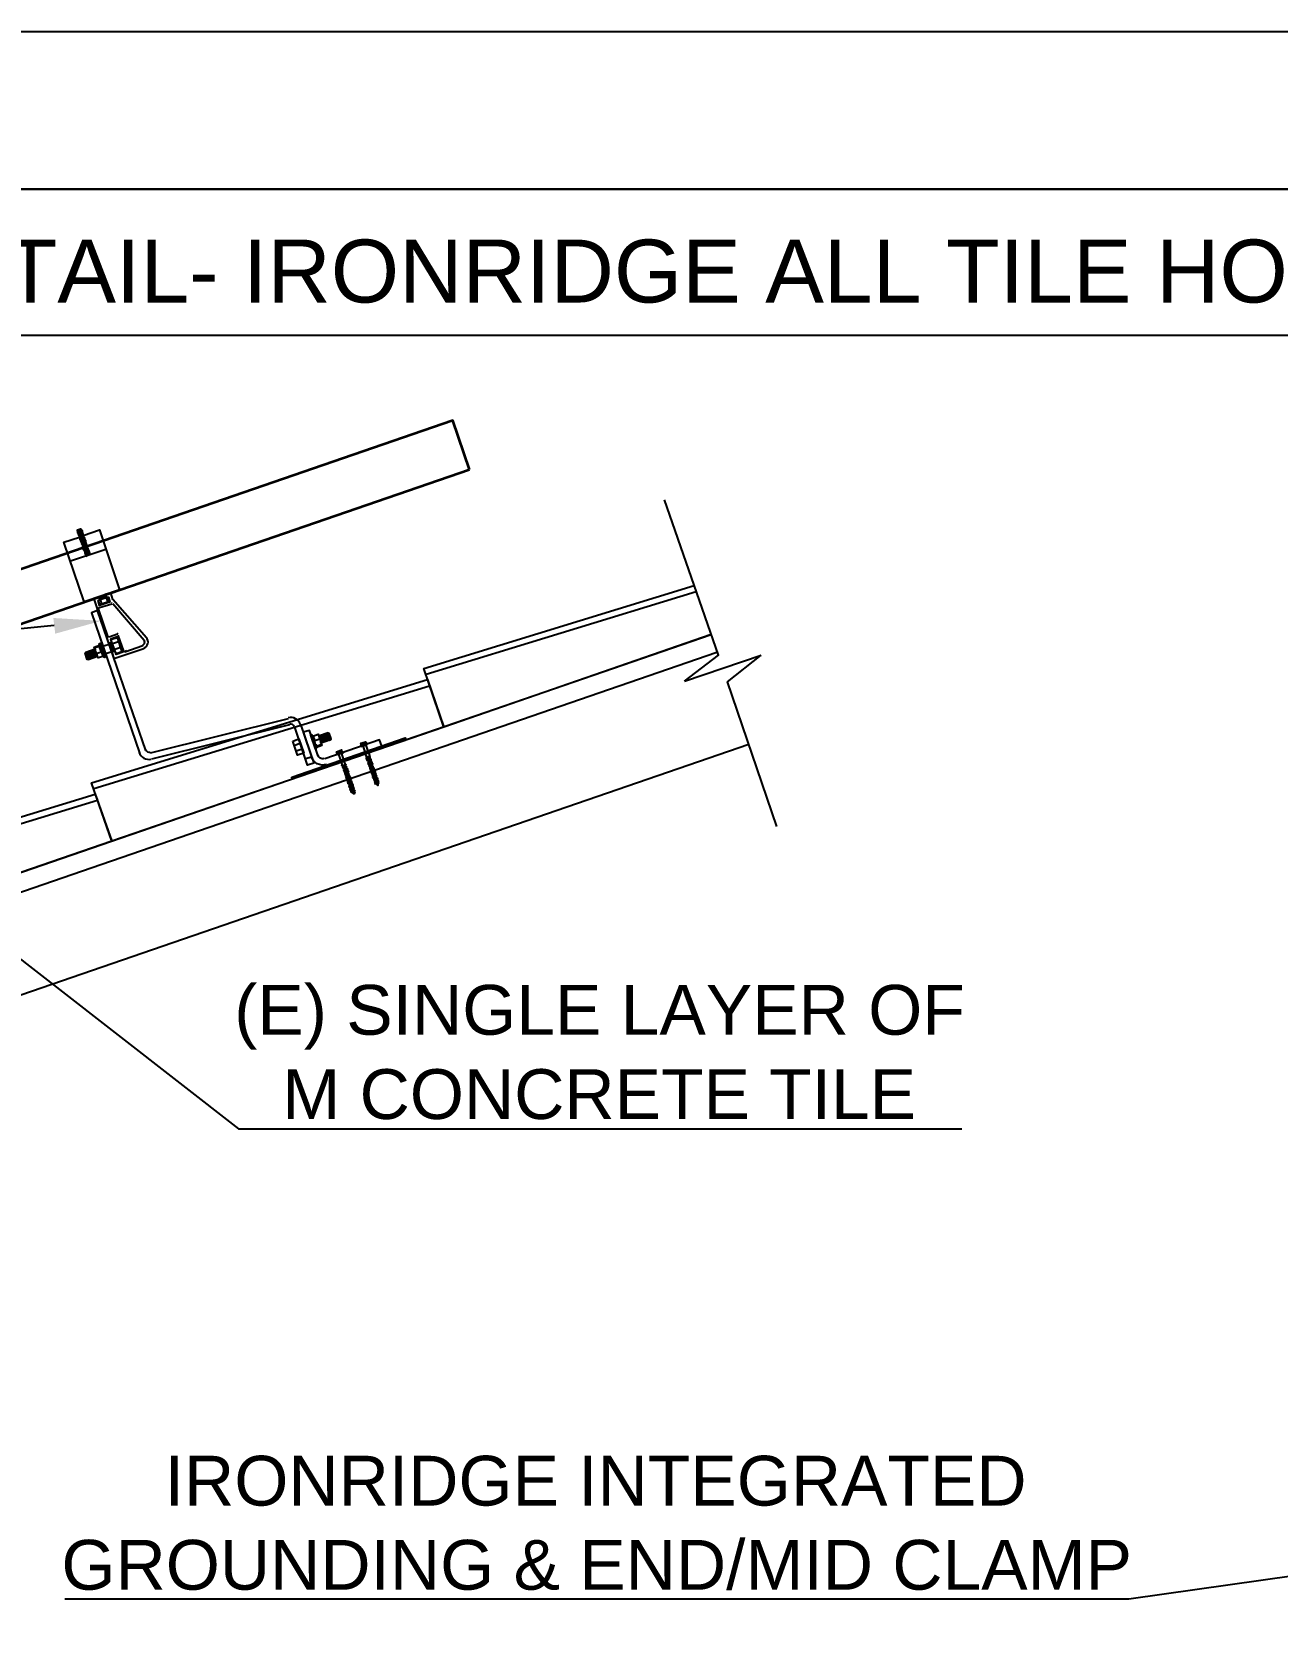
# Model space of a CAD drawing. Header units: millimetres. Extents: x -419 to 20046, y -14642 to 2638.
# Drawn here: x 2975.4 to 3212.9, y -10103.3 to -9799 of the extents above; entities that cross this region are included whole.
import ezdxf

# ---------------------------------------------------------------- set-up
doc = ezdxf.new("R2010")
doc.units = ezdxf.units.MM
for name, color, linetype in [('PDF6_0', 7, 'Continuous'), ('PDF6_PDF15_PV-ROOF', 7, 'Continuous'), ('PDF6_PDF15_STRUCTURE', 7, 'Continuous'), ('PDF6_PDF4_Geometry', 7, 'Continuous'), ('PDF6_PDF_Geometry', 7, 'Continuous'), ('PDF6_Text', 7, 'Continuous')]:
    doc.layers.add(name, color=color, linetype=linetype)
for name, color, linetype, true_color in [('PDF6_PDF15_A-PV-HARDWARE', 7, 'Continuous', 0xd9d9d9), ('PDF6_PDF15_PV-ARRAY-MOUNT', 7, 'Continuous', 0x720000), ('PDF6_PDF15_PV-ARRAY-RAIL', 7, 'Continuous', 0x009325)]:
    doc.layers.add(name, color=color, linetype=linetype, true_color=true_color)
doc.styles.add('PDF Arial', font='arial.ttf')

msp = doc.modelspace()

# ---------------------------------------------------------------- linework, layer by layer
at = {"layer": 'PDF6_0', "lineweight": 25}
msp.add_lwpolyline([(2166.387, -9799.017), (2166.387, -10898.926), (3866.246, -10898.926), (3866.246, -9799.017)], close=True, dxfattribs=at)
for points in [[(2979.671, -9912.269), (2869.235, -9923.258), (2772.058, -9923.258)], [(2956.512, -9962.946), (3014.818, -10008.264), (3152.772, -10008.264)], [(3241.774, -10089.911), (3184.649, -10097.994), (2981.669, -10097.994)]]:
    msp.add_lwpolyline(points, dxfattribs=at)
at = {"layer": 'PDF6_0', "transparency": 33554559}
msp.add_solid([(2979.489, -9910.816), (2988.662, -9911.361), (2979.852, -9913.813)], dxfattribs=at)
at = {"layer": 'PDF6_PDF15_A-PV-HARDWARE', "lineweight": 25}
for points in [[(2985.211, -9895.104), (2988.298, -9894.014), (2992.113, -9905.457), (2985.392, -9907.728), (2981.487, -9896.375), (2984.484, -9895.376), (2984.575, -9895.376), (2984.484, -9895.467), (2985.301, -9895.195)], [(2984.847, -9893.923), (2984.03, -9894.196), (2984.121, -9894.105), (2984.121, -9894.014), (2984.666, -9893.833), (2984.757, -9893.923), (2984.121, -9894.105)], [(2984.03, -9894.196), (2984.212, -9894.196), (2984.121, -9894.377), (2984.938, -9894.105)], [(2984.121, -9894.377), (2984.212, -9894.377), (2984.121, -9894.559), (2985.029, -9894.196)], [(2984.121, -9894.559), (2984.302, -9894.559), (2984.212, -9894.65), (2985.029, -9894.377)], [(2984.212, -9894.196), (2984.757, -9894.014), (2984.847, -9893.923), (2984.757, -9893.923)], [(2984.212, -9894.377), (2984.847, -9894.196), (2984.938, -9894.105), (2984.757, -9894.014)], [(2984.212, -9894.65), (2984.393, -9894.741), (2984.212, -9894.832), (2985.12, -9894.559)], [(2984.212, -9894.832), (2984.484, -9894.922), (2984.302, -9895.013), (2985.211, -9894.741)], [(2984.302, -9894.559), (2984.847, -9894.377), (2985.029, -9894.196), (2984.847, -9894.196)], [(2984.302, -9895.013), (2984.484, -9895.013), (2984.393, -9895.195), (2985.211, -9894.832)], [(2984.393, -9894.741), (2984.938, -9894.559), (2985.029, -9894.377), (2984.847, -9894.377)], [(2984.393, -9895.195), (2984.575, -9895.195), (2984.484, -9895.376), (2985.211, -9895.013)], [(2984.484, -9894.922), (2985.029, -9894.65), (2985.12, -9894.559), (2984.938, -9894.559)], [(2984.484, -9895.013), (2985.029, -9894.832), (2985.211, -9894.741), (2985.029, -9894.65)], [(2984.484, -9895.467), (2984.666, -9895.558), (2984.575, -9895.649), (2985.392, -9895.376)], [(2984.575, -9895.195), (2985.12, -9895.013), (2985.211, -9894.832), (2985.029, -9894.832)], [(2984.575, -9895.376), (2985.211, -9895.195), (2985.211, -9895.013), (2985.12, -9895.013)], [(2984.666, -9895.558), (2985.211, -9895.376), (2985.301, -9895.195), (2985.211, -9895.195)], [(2984.666, -9895.649), (2985.211, -9895.467), (2985.392, -9895.376), (2985.211, -9895.376)], [(2984.757, -9895.831), (2985.301, -9895.649), (2985.483, -9895.558), (2985.211, -9895.467)], [(2989.479, -9897.738), (2982.759, -9900.008)], [(2984.575, -9895.649), (2984.666, -9895.649), (2984.575, -9895.831), (2985.483, -9895.558)], [(2984.575, -9895.831), (2984.757, -9895.831), (2984.666, -9896.012), (2985.483, -9895.649)], [(2984.666, -9896.012), (2984.847, -9896.012), (2984.666, -9896.103), (2985.574, -9895.831)], [(2984.666, -9896.103), (2984.847, -9896.194), (2984.757, -9896.285), (2985.665, -9896.012)], [(2984.757, -9896.285), (2984.938, -9896.285), (2984.847, -9896.375), (2985.665, -9896.194)], [(2984.847, -9896.012), (2985.392, -9895.831), (2985.483, -9895.649), (2985.301, -9895.649)], [(2984.847, -9896.194), (2985.483, -9896.012), (2985.574, -9895.831), (2985.392, -9895.831)], [(2984.847, -9896.375), (2985.029, -9896.466), (2984.847, -9896.648), (2985.665, -9896.285)], [(2984.847, -9896.648), (2985.029, -9896.648), (2984.938, -9896.739), (2985.756, -9896.466)], [(2984.938, -9896.285), (2985.483, -9896.103), (2985.665, -9896.012), (2985.483, -9896.012)], [(2984.938, -9896.739), (2985.029, -9896.83), (2985.029, -9896.92), (2985.846, -9896.648)], [(2985.029, -9896.466), (2985.574, -9896.285), (2985.665, -9896.194), (2985.483, -9896.103)], [(2985.029, -9896.648), (2985.665, -9896.375), (2985.665, -9896.285), (2985.574, -9896.285)], [(2985.029, -9896.83), (2985.665, -9896.648), (2985.756, -9896.466), (2985.665, -9896.375)], [(2985.029, -9896.92), (2985.12, -9896.92), (2985.029, -9897.011), (2985.846, -9896.83)], [(2985.029, -9897.011), (2985.211, -9897.102), (2985.029, -9897.193), (2985.937, -9896.92)], [(2985.029, -9897.193), (2985.211, -9897.193), (2985.12, -9897.465), (2986.028, -9897.102)], [(2985.12, -9896.92), (2985.665, -9896.739), (2985.846, -9896.648), (2985.665, -9896.648)], [(2985.12, -9897.465), (2985.301, -9897.465), (2985.211, -9897.556), (2986.028, -9897.193)], [(2985.211, -9897.102), (2985.756, -9896.92), (2985.846, -9896.83), (2985.665, -9896.739)], [(2985.211, -9897.193), (2985.846, -9897.011), (2985.937, -9896.92), (2985.756, -9896.92)], [(2985.211, -9897.556), (2985.392, -9897.647), (2985.211, -9897.738), (2986.028, -9897.465)], [(2985.211, -9897.738), (2985.483, -9897.738), (2985.301, -9897.829), (2986.119, -9897.556)], [(2985.301, -9897.465), (2985.846, -9897.193), (2986.028, -9897.102), (2985.846, -9897.011)], [(2985.301, -9897.829), (2985.483, -9897.919), (2985.392, -9898.01), (2986.21, -9897.738)], [(2985.392, -9897.647), (2985.937, -9897.374), (2986.028, -9897.193), (2985.846, -9897.193)], [(2985.392, -9898.01), (2985.483, -9898.01), (2985.483, -9898.192), (2986.21, -9897.919)], [(2985.483, -9897.738), (2986.028, -9897.556), (2986.028, -9897.465), (2985.937, -9897.374)], [(2985.483, -9897.919), (2986.028, -9897.647), (2986.119, -9897.556), (2986.028, -9897.556)], [(2985.483, -9898.01), (2986.028, -9897.829), (2986.21, -9897.738), (2986.028, -9897.647)], [(2985.483, -9898.192), (2985.574, -9898.192), (2985.483, -9898.373), (2986.3, -9898.01)], [(2985.483, -9898.373), (2985.665, -9898.373), (2985.483, -9898.464), (2986.391, -9898.192)], [(2985.483, -9898.464), (2985.665, -9898.555), (2985.574, -9898.646), (2986.482, -9898.373)], [(2985.574, -9898.192), (2986.119, -9898.01), (2986.21, -9897.919), (2986.028, -9897.829)], [(2985.665, -9898.373), (2986.21, -9898.192), (2986.3, -9898.01), (2986.119, -9898.01)], [(2985.665, -9898.555), (2986.21, -9898.373), (2986.391, -9898.192), (2986.21, -9898.192)], [(2985.756, -9898.646), (2986.3, -9898.464), (2986.482, -9898.373), (2986.21, -9898.373)], [(2985.846, -9898.828), (2986.391, -9898.646), (2986.482, -9898.555), (2986.3, -9898.464)], [(2985.574, -9898.646), (2985.756, -9898.646), (2985.665, -9898.828), (2986.482, -9898.555)], [(2985.665, -9898.828), (2985.846, -9898.828), (2985.665, -9899.009), (2986.482, -9898.646)], [(2985.756, -9899.009), (2985.665, -9899.009)], [(2986.391, -9898.646), (2986.482, -9898.646), (2986.482, -9898.737)], [(2988.48, -9906.638), (2988.48, -9906.729), (2989.116, -9906.547), (2989.116, -9906.456)], [(2988.48, -9906.729), (2988.48, -9906.82), (2988.571, -9906.82), (2989.116, -9906.638), (2989.297, -9906.547), (2988.48, -9906.82), (2989.297, -9906.547), (2989.116, -9906.638), (2988.571, -9906.82), (2988.48, -9907.001), (2988.662, -9907.001), (2988.48, -9907.183)], [(2988.662, -9907.183), (2989.297, -9907.001), (2989.388, -9906.82), (2989.207, -9906.82), (2989.297, -9906.729), (2989.116, -9906.638), (2989.297, -9906.729), (2988.48, -9907.001), (2988.571, -9906.82), (2988.48, -9906.82)], [(2988.571, -9907.274), (2988.662, -9907.183), (2988.48, -9907.183), (2989.388, -9906.82)], [(2988.48, -9907.365), (2988.662, -9908.091)], [(2988.662, -9907.001), (2989.207, -9906.82)], [(2989.116, -9906.547), (2989.297, -9906.547)], [(2989.297, -9907.001), (2989.479, -9907.001)], [(2989.57, -9907.001), (2989.842, -9907.637)], [(2985.665, -9917.627), (2985.665, -9917.355), (2986.119, -9918.717), (2985.937, -9918.717), (2985.574, -9917.536), (2985.665, -9917.355), (2987.481, -9916.719), (2987.481, -9918.263)], [(2989.025, -9918.172), (2988.026, -9918.444), (2987.299, -9916.356), (2988.298, -9915.992)], [(2987.39, -9916.446), (2988.298, -9916.174)], [(2988.662, -9916.265), (2990.751, -9915.629)], [(2990.297, -9916.083), (2990.206, -9915.811)], [(2990.478, -9916.719), (2990.387, -9915.72)], [(2990.66, -9917.173), (2990.569, -9915.629)], [(2991.931, -9915.357), (2990.751, -9915.72)], [(2990.841, -9917.082), (2990.841, -9915.811)], [(2991.023, -9917.082), (2991.023, -9916.446)], [(2992.295, -9916.446), (2991.114, -9916.901)], [(2985.937, -9918.263), (2985.846, -9917.264)], [(2986.21, -9918.717), (2986.028, -9917.173)], [(2986.119, -9918.717), (2987.935, -9918.081)], [(2986.391, -9918.717), (2986.21, -9917.082)], [(2986.573, -9918.626), (2986.482, -9917.082)], [(2986.755, -9918.535), (2986.664, -9916.991)], [(2986.936, -9918.444), (2986.845, -9916.901)], [(2987.118, -9918.354), (2987.027, -9916.901)], [(2987.299, -9918.263), (2987.299, -9916.81)], [(2987.663, -9918.172), (2987.663, -9917.355)], [(2988.753, -9917.264), (2987.754, -9917.627)], [(2987.844, -9918.081), (2987.844, -9918.081)], [(2989.116, -9917.718), (2991.205, -9916.991)], [(3025.443, -9935.155), (3026.533, -9934.701)], [(3028.985, -9933.339), (3029.984, -9932.975), (3030.711, -9935.155), (3029.712, -9935.518)], [(3030.62, -9934.974), (3029.712, -9935.337)], [(3031.892, -9932.703), (3030.075, -9933.339)], [(3030.166, -9933.339), (3030.166, -9933.43)], [(3030.348, -9933.339), (3030.348, -9934.065)], [(3032.346, -9933.884), (3032.346, -9934.065), (3031.892, -9932.703), (3032.073, -9932.794), (3032.437, -9933.884), (3032.346, -9934.065), (3030.529, -9934.701), (3030.529, -9933.248)], [(3030.711, -9933.157), (3030.802, -9934.701)], [(3030.893, -9933.066), (3030.983, -9934.61)], [(3031.074, -9933.066), (3031.165, -9934.519)], [(3031.256, -9932.885), (3031.347, -9934.519)], [(3031.438, -9932.885), (3031.528, -9934.429)], [(3031.619, -9932.794), (3031.801, -9934.338)], [(3031.801, -9932.703), (3031.982, -9934.338)], [(3032.073, -9933.157), (3032.164, -9934.247)], [(3025.807, -9936.154), (3026.987, -9935.791)]]:
    msp.add_lwpolyline(points, dxfattribs=at)
for points in [[(2990.206, -9907.637), (2989.933, -9906.82), (2988.026, -9907.455), (2988.298, -9908.273)], [(2988.298, -9915.72), (2988.48, -9915.629), (2989.388, -9918.263), (2989.297, -9918.354)], [(2992.567, -9917.264), (2991.477, -9917.627), (2990.478, -9914.903), (2991.659, -9914.539)], [(3025.171, -9934.338), (3026.352, -9933.884), (3027.26, -9936.608), (3026.079, -9936.972)], [(3029.712, -9935.7), (3029.53, -9935.791), (3028.622, -9933.157), (3028.713, -9933.066)]]:
    msp.add_lwpolyline(points, close=True, dxfattribs=at)
for points in [[(2988.262, -9915.645, 0.2274785), (2988.299, -9916.375, 0.2433159), (2988.68, -9917.164, 0.2217893), (2989.182, -9918.263)], [(3028.742, -9933.07, -0.2217897), (3029.258, -9934.247), (3030.257, -9933.884)]]:
    msp.add_lwpolyline(points, format="xyb", dxfattribs=at)
for centre, start, end in [((3028.577, -9934.837), 356.61064, 51.31162), ((3028.849, -9935.382), 339.50508, 30.77262)]:
    msp.add_arc(centre, 0.863, start, end, dxfattribs=at)
at = {"layer": 'PDF6_PDF15_PV-ARRAY-MOUNT', "lineweight": 25}
for points in [[(2997.108, -9936.063), (2987.935, -9909.363), (2986.755, -9909.817), (2995.927, -9936.517)], [(2998.016, -9936.517), (3024.354, -9929.978)], [(2998.289, -9937.698), (3024.626, -9931.159)], [(3026.715, -9931.25), (3029.167, -9938.515), (3027.986, -9938.879), (3025.534, -9931.613)], [(3029.984, -9937.153), (3028.35, -9932.249), (3027.169, -9932.612), (3028.804, -9937.516)], [(3031.619, -9938.879), (3042.154, -9935.246), (3041.7, -9934.065), (3031.256, -9937.698)], [(3038.249, -9935.064), (3038.158, -9934.701), (3039.066, -9934.429), (3039.157, -9934.701)], [(3039.339, -9934.792), (3038.158, -9935.155), (3039.339, -9934.701)], [(3038.521, -9935.064), (3038.34, -9934.61)], [(3038.975, -9934.883), (3038.794, -9934.519)], [(3033.617, -9936.608), (3033.526, -9936.336), (3034.435, -9935.973), (3034.525, -9936.336)], [(3033.526, -9936.699), (3034.707, -9936.336), (3033.526, -9936.699)], [(3033.89, -9936.608), (3033.799, -9936.245)], [(3034.344, -9936.427), (3034.162, -9936.063)], [(3039.157, -9937.516), (3039.157, -9937.516)], [(3039.248, -9937.698), (3039.248, -9937.698)], [(3039.339, -9937.971), (3039.339, -9937.971)], [(3039.974, -9937.335), (3039.974, -9937.335)], [(3040.065, -9937.607), (3040.065, -9937.607)], [(3040.156, -9937.88), (3040.156, -9937.88)], [(3034.616, -9939.06), (3034.616, -9939.06)], [(3034.707, -9939.333), (3034.707, -9939.333)], [(3034.798, -9939.424), (3034.798, -9939.424)], [(3034.798, -9939.514), (3034.798, -9939.514)], [(3034.889, -9939.878), (3034.889, -9939.878)], [(3034.979, -9940.15), (3034.979, -9940.15)], [(3035.07, -9940.332), (3035.07, -9940.332)], [(3035.161, -9940.604), (3035.161, -9940.604)], [(3035.252, -9940.877), (3035.252, -9940.877)], [(3035.343, -9938.879), (3035.343, -9938.879)], [(3035.434, -9939.242), (3035.434, -9939.242)], [(3035.434, -9940.968), (3035.434, -9940.968)], [(3035.615, -9939.514), (3035.615, -9939.514)], [(3035.615, -9939.696), (3035.615, -9939.696)], [(3035.797, -9939.969), (3035.797, -9939.969)], [(3035.797, -9940.241), (3035.797, -9940.241)], [(3035.978, -9940.513), (3035.978, -9940.513)], [(3035.978, -9940.786), (3035.978, -9940.786)], [(3035.978, -9940.877), (3035.978, -9941.058)], [(3036.069, -9941.058), (3036.069, -9941.058)], [(3039.43, -9938.243), (3039.43, -9938.243)], [(3039.611, -9938.515), (3039.611, -9938.515)], [(3039.611, -9938.788), (3039.611, -9938.788)], [(3039.793, -9939.06), (3039.793, -9939.06)], [(3039.793, -9939.333), (3039.793, -9939.333)], [(3039.884, -9939.514), (3039.884, -9939.514)], [(3039.974, -9939.787), (3039.974, -9939.787)], [(3040.065, -9940.059), (3040.065, -9940.059)], [(3040.156, -9940.332), (3040.156, -9940.332)], [(3040.247, -9938.152), (3040.247, -9938.152)], [(3040.247, -9940.604), (3040.247, -9940.604)], [(3040.338, -9938.425), (3040.338, -9938.425)], [(3040.338, -9938.697), (3040.338, -9938.697)], [(3040.338, -9940.877), (3040.338, -9940.877)], [(3040.519, -9941.058), (3040.429, -9940.877)], [(3040.519, -9938.879), (3040.519, -9938.879)], [(3040.61, -9939.151), (3040.61, -9939.151)], [(3040.701, -9939.424), (3040.701, -9939.424)], [(3040.792, -9939.696), (3040.792, -9939.696)], [(3040.883, -9939.969), (3040.883, -9939.969)], [(3040.974, -9940.241), (3040.974, -9940.241)], [(3041.064, -9940.513), (3041.064, -9940.513)], [(3041.155, -9940.695), (3041.155, -9940.695)], [(3041.155, -9941.058), (3041.155, -9941.058)], [(3035.343, -9941.149), (3035.343, -9941.149)], [(3035.343, -9941.422), (3035.343, -9941.422)], [(3035.524, -9941.694), (3035.524, -9941.694)], [(3035.615, -9941.967), (3035.615, -9941.967)], [(3035.706, -9942.148), (3035.706, -9942.148)], [(3035.797, -9942.057), (3035.797, -9942.057)], [(3035.797, -9942.421), (3035.797, -9942.421)], [(3035.888, -9942.693), (3035.888, -9942.693)], [(3035.978, -9942.966), (3035.978, -9942.966)], [(3036.069, -9943.238), (3036.069, -9943.238)], [(3036.16, -9941.331), (3036.16, -9941.331)], [(3036.16, -9943.51), (3036.16, -9943.51)], [(3036.16, -9943.692), (3036.16, -9943.692)], [(3036.251, -9941.512), (3036.251, -9941.512)], [(3036.342, -9941.785), (3036.342, -9941.785)], [(3036.342, -9943.965), (3036.342, -9943.965)], [(3036.342, -9943.965), (3036.342, -9943.965)], [(3036.433, -9942.057), (3036.433, -9942.057)], [(3036.433, -9943.874), (3036.433, -9943.874)], [(3036.977, -9943.965), (3036.887, -9944.328), (3036.796, -9944.328), (3036.433, -9944.055)], [(3036.523, -9942.966), (3036.523, -9942.966)], [(3036.614, -9942.33), (3036.614, -9942.33)], [(3036.614, -9942.602), (3036.614, -9942.602)], [(3036.705, -9942.875), (3036.705, -9942.875)], [(3036.705, -9942.966), (3036.705, -9943.147)], [(3036.796, -9943.147), (3036.796, -9943.147)], [(3036.887, -9943.329), (3036.887, -9943.329)], [(3036.977, -9943.692), (3036.977, -9943.692)], [(3036.977, -9943.692), (3036.977, -9943.692)], [(3037.068, -9943.965), (3037.068, -9943.965)], [(3037.068, -9943.965), (3037.068, -9943.965)], [(3040.429, -9941.149), (3040.429, -9941.149)], [(3040.519, -9941.331), (3040.519, -9941.331)], [(3040.61, -9941.24), (3040.61, -9941.24)], [(3040.61, -9941.694), (3040.61, -9941.694)], [(3040.701, -9941.967), (3040.701, -9941.967)], [(3040.792, -9942.148), (3040.792, -9942.148)], [(3040.883, -9942.421), (3040.883, -9942.421)], [(3040.883, -9942.421), (3040.883, -9942.421)], [(3041.337, -9941.331), (3041.337, -9941.331)], [(3041.428, -9941.512), (3041.428, -9941.512)], [(3041.518, -9941.785), (3041.518, -9941.785)], [(3041.518, -9942.148), (3041.518, -9942.148)], [(3041.609, -9942.057), (3041.609, -9942.057)], [(3041.7, -9942.33), (3041.7, -9942.33)], [(3041.7, -9942.33), (3041.7, -9942.33)]]:
    msp.add_lwpolyline(points, dxfattribs=at)
for points in [[(3039.339, -9934.883), (3039.248, -9934.701), (3038.158, -9935.155), (3038.158, -9935.337)], [(3034.798, -9936.517), (3034.707, -9936.336), (3033.526, -9936.699), (3033.617, -9936.881)]]:
    msp.add_lwpolyline(points, close=True, dxfattribs=at)
for points in [[(3039.066, -9934.974), (3039.793, -9937.062), (3039.884, -9937.335, -0.0635551), (3039.884, -9937.426), (3039.974, -9937.607)], [(3031.572, -9938.757, -0.4142133), (3028.713, -9937.335), (3027.623, -9937.698)], [(3033.89, -9936.79), (3034.616, -9938.879), (3034.616, -9938.97, -0.082954), (3034.498, -9938.924, -0.0152673), (3034.565, -9938.905, 0.2072236), (3034.685, -9938.877)], [(3035.197, -9938.894, 0.0151718), (3034.979, -9938.951, -0.0196064), (3034.669, -9938.958, -0.0034287), (3035.132, -9938.876, -0.0211864), (3035.345, -9938.815, -0.0635532), (3035.252, -9938.879), (3035.161, -9938.606), (3034.435, -9936.517)], [(3038.521, -9935.155), (3039.157, -9937.244), (3039.248, -9937.426, 0.0196094), (3039.566, -9937.364)], [(3039.121, -9937.308, 0.2072236), (3039.197, -9937.361, 0.0152673), (3039.108, -9937.381)], [(3039.109, -9937.458, 0.082951), (3039.248, -9937.516), (3039.339, -9937.698), (3039.43, -9937.88, 0.0152673), (3039.289, -9937.925)], [(3039.977, -9937.543, -0.0635532), (3039.879, -9937.618, 0.1833621), (3039.842, -9937.555, 0.0151726), (3039.557, -9937.597, -0.0196092), (3039.288, -9937.633, 0.0152673), (3039.198, -9937.653, 0.082954), (3039.318, -9937.691)], [(3039.766, -9937.532, 0.0034287), (3039.3, -9937.596, -0.2072236), (3039.212, -9937.58)], [(3039.237, -9937.966, 0.0829518), (3039.342, -9937.967, 0.0196064), (3039.702, -9937.862, -0.0151726), (3039.933, -9937.828)], [(3039.936, -9937.246, 0.0211915), (3039.779, -9937.26, 0.0034277), (3039.261, -9937.312)], [(3039.393, -9937.853, 0.2072236), (3039.482, -9937.868, -0.0034287), (3039.914, -9937.812, -0.1833621), (3040.003, -9937.883, 0.0211879), (3039.861, -9937.898)], [(3039.43, -9937.971), (3039.52, -9938.152, -0.0034287), (3040.039, -9938.077)], [(3039.788, -9937.436, 0.1833621), (3039.751, -9937.374, 0.0151726), (3039.526, -9937.413)], [(3039.974, -9937.698), (3040.065, -9937.88, -0.0635551), (3040.065, -9937.971), (3040.156, -9938.152, 0.1833667), (3040.042, -9938.063, 0.0151731), (3039.795, -9938.143)], [(3034.812, -9939.228, -0.2072213), (3034.668, -9939.242, 0.0829636), (3034.798, -9939.242), (3034.707, -9939.06)], [(3035.225, -9939.166, 0.0034287), (3034.772, -9939.241, 0.0152712), (3034.693, -9939.298)], [(3035.292, -9939.102, 0.0151731), (3035.073, -9939.142, -0.0196071), (3034.695, -9939.214)], [(3034.798, -9939.333), (3034.798, -9939.514, 0.0196094), (3035.116, -9939.453, -0.0151734), (3035.335, -9939.447)], [(3035.486, -9939.335, 0.0211915), (3035.318, -9939.383, 0.0034239), (3034.837, -9939.468)], [(3034.889, -9939.605), (3034.979, -9939.696, 0.015276), (3034.869, -9939.779)], [(3034.871, -9939.678, 0.0196094), (3035.207, -9939.634, -0.0151734), (3035.426, -9939.628, -0.1833667), (3035.494, -9939.656)], [(3035.524, -9939.514), (3035.615, -9939.696, -0.0635551), (3035.615, -9939.787), (3035.615, -9939.969, 0.1833667), (3035.501, -9939.97, 0.0151734), (3035.29, -9940.024, -0.0196094), (3034.979, -9940.059), (3034.979, -9939.878)], [(3035.049, -9939.966, -0.2072236), (3034.992, -9939.945, -0.0034277), (3035.51, -9939.881, -0.0211948), (3035.692, -9939.937, -0.0635551), (3035.706, -9940.059), (3035.797, -9940.241)], [(3035.021, -9940.468, -0.0152673), (3035.125, -9940.486, 0.2072236), (3035.214, -9940.502, -0.0034287), (3035.665, -9940.462, 0.0151726), (3035.47, -9940.503, -0.0196092), (3035.161, -9940.513), (3035.161, -9940.332), (3035.07, -9940.15)], [(3035.769, -9940.103, 0.0211864), (3035.588, -9940.165, 0.0034287), (3035.11, -9940.267, 0.0152673), (3035.059, -9940.304, 0.0196071), (3035.393, -9940.253, -0.0151727), (3035.638, -9940.25, -0.1833629), (3035.686, -9940.307)], [(3035.09, -9940.785, 0.0829525), (3035.224, -9940.771, 0.2072236), (3035.321, -9940.784)], [(3035.343, -9939.06), (3035.343, -9939.151, 0.1833667), (3035.229, -9939.153, -0.0211915), (3035.395, -9939.153)], [(3035.252, -9940.604), (3035.252, -9940.786, 0.0196071), (3035.575, -9940.707)], [(3035.42, -9939.21, -0.0635551), (3035.343, -9939.333), (3035.434, -9939.424, -0.1833667), (3035.494, -9939.474, -0.0635532), (3035.453, -9939.523)], [(3035.888, -9940.604), (3035.888, -9940.695, 0.0151729), (3035.626, -9940.739)], [(3035.797, -9940.332), (3035.797, -9940.513, 0.1833622), (3035.736, -9940.446)], [(3039.419, -9938.51, 0.0829518), (3039.524, -9938.512, -0.015276), (3039.567, -9938.461)], [(3039.651, -9938.632, 0.0152673), (3039.562, -9938.652, 0.2072236), (3039.68, -9938.695)], [(3040.233, -9938.393, -0.0635551), (3040.247, -9938.515), (3040.338, -9938.697), (3040.338, -9938.879, 0.0151729), (3040.076, -9938.922, -0.019608), (3039.793, -9938.97), (3039.702, -9938.788, -0.082951), (3039.563, -9938.729, 0.0196094), (3039.929, -9938.635)], [(3040.357, -9938.887, 0.0635532), (3040.401, -9938.831, 0.0211864), (3040.22, -9938.894, 0.0034287), (3039.742, -9938.905, 0.0152673), (3039.653, -9938.924, -0.082954), (3039.584, -9938.924)], [(3039.899, -9938.292, -0.0196077), (3039.611, -9938.334), (3039.611, -9938.425, 0.2072236), (3039.68, -9938.423, -0.0034277), (3040.104, -9938.315, 0.0151726), (3039.89, -9938.412)], [(3039.611, -9938.515), (3039.702, -9938.697, -0.0034277), (3040.194, -9938.587, -0.0211948), (3040.412, -9938.628, -0.0635551), (3040.376, -9938.671)], [(3039.793, -9939.06), (3039.884, -9939.242, -0.0829465), (3039.789, -9939.237, -0.0152673), (3039.833, -9939.177, -0.2072236), (3039.757, -9939.124)], [(3040.378, -9939.102, 0.0151731), (3040.159, -9939.142, -0.0196071), (3039.781, -9939.214)], [(3039.884, -9939.333), (3039.884, -9939.424, -0.0034287), (3040.402, -9939.348)], [(3039.985, -9939.73, 0.0152639), (3039.907, -9939.768, 0.0829482), (3040.05, -9939.763)], [(3040.333, -9938.976, -0.1833629), (3040.429, -9939.06), (3040.519, -9939.151, 0.0211915), (3040.415, -9939.167, 0.0034287), (3039.936, -9939.23)], [(3039.974, -9939.605), (3040.065, -9939.696, -0.0034239), (3040.586, -9939.655, 0.0151731), (3040.34, -9939.687)], [(3040.135, -9940.052, -0.082954), (3040.075, -9940.003, 0.0152639), (3039.998, -9940.041)], [(3040.013, -9938.661, -0.0151734), (3040.242, -9938.617, 0.1833622), (3040.186, -9938.538)], [(3040.233, -9938.121, -0.0635551), (3040.156, -9938.243), (3040.247, -9938.425, 0.1833622), (3040.186, -9938.357, 0.0211948), (3040.051, -9938.337)], [(3040.065, -9939.878), (3040.156, -9939.969, -0.0034277), (3040.648, -9939.859, -0.1833308), (3040.702, -9939.886)], [(3040.107, -9940.287, -0.0152673), (3040.194, -9940.285, 0.0196064), (3040.525, -9940.229, -0.0151726), (3040.787, -9940.16, -0.1833308), (3040.869, -9940.209, -0.0635551), (3040.883, -9940.332), (3040.974, -9940.513)], [(3040.866, -9940.172, 0.0211948), (3040.721, -9940.153, 0.0034266), (3040.237, -9940.191, -0.2072236), (3040.12, -9940.214)], [(3040.156, -9940.15), (3040.247, -9940.332), (3040.338, -9940.513, -0.0034287), (3040.765, -9940.438, -0.1833621), (3040.878, -9940.524, 0.0635532), (3040.976, -9940.449)], [(3040.287, -9940.449, 0.0152673), (3040.198, -9940.468, 0.2072236), (3040.316, -9940.511)], [(3041.037, -9940.375, 0.0211864), (3040.841, -9940.462, 0.0151726), (3040.556, -9940.503, -0.0196092), (3040.219, -9940.559, 0.082954), (3040.338, -9940.604), (3040.338, -9940.786)], [(3040.236, -9940.872, 0.0829518), (3040.341, -9940.873, 0.0196064), (3040.701, -9940.768, -0.0151718), (3040.918, -9940.71)], [(3040.498, -9940.693, -0.2072236), (3040.385, -9940.711, -0.0034278), (3040.854, -9940.692, -0.0211864), (3041.067, -9940.631, -0.0635532), (3040.974, -9940.695), (3040.974, -9940.604)], [(3040.968, -9940.792, -0.1833629), (3041.064, -9940.877), (3041.155, -9940.968, -0.0635551), (3041.103, -9941.032, 0.1833667), (3041.041, -9940.969, 0.0151731), (3040.794, -9940.958, -0.0196071), (3040.417, -9941.031, -0.0829636), (3040.39, -9941.058)], [(3040.519, -9939.333), (3040.61, -9939.424, 0.0211948), (3040.414, -9939.427)], [(3040.426, -9941.05, 0.2072213), (3040.494, -9941.058, 0.0152712), (3040.415, -9941.114)], [(3040.5, -9939.217, 0.1833629), (3040.423, -9939.157, 0.0635532), (3040.522, -9939.087)], [(3040.687, -9939.392, -0.0635551), (3040.61, -9939.514), (3040.701, -9939.696, 0.1833667), (3040.587, -9939.607, -0.0211915), (3040.754, -9939.607)], [(3040.687, -9939.664, -0.0635551), (3040.701, -9939.787), (3040.792, -9939.969)], [(3040.869, -9939.937, -0.0635551), (3040.792, -9940.059), (3040.883, -9940.241)], [(3035.383, -9941.266, 0.0152673), (3035.293, -9941.286, 0.082954), (3035.413, -9941.324, -0.2072236), (3035.307, -9941.304)], [(3035.978, -9941.149), (3036.069, -9941.331, 0.0635551), (3036.146, -9941.208, 0.0211948), (3035.964, -9941.243, 0.0034277), (3035.434, -9941.331), (3035.343, -9941.149)], [(3035.471, -9941.375, 0.0196064), (3035.797, -9941.313, -0.0151734), (3035.971, -9941.263)], [(3036.16, -9941.331), (3036.16, -9941.512, 0.0211915), (3036.056, -9941.528, 0.0635532), (3036.163, -9941.448, 0.0151731), (3035.89, -9941.503, -0.0196071), (3035.513, -9941.576, -0.0152673), (3035.564, -9941.538, -0.2072236), (3035.488, -9941.485)], [(3035.615, -9941.694), (3035.615, -9941.876, -0.082954), (3035.497, -9941.83, -0.0152673), (3035.564, -9941.811, 0.0196092), (3035.924, -9941.774)], [(3035.524, -9941.422), (3035.615, -9941.603, -0.0034287), (3036.042, -9941.528)], [(3036.342, -9941.967), (3036.342, -9942.057, 0.0211879), (3036.229, -9942.076, 0.0034239), (3035.745, -9942.102, -0.0829518), (3035.605, -9942.143, -0.015276), (3035.662, -9942.094, 0.0196094), (3036.024, -9941.996)], [(3035.781, -9942.397, -0.0829482), (3035.639, -9942.402, -0.0152639), (3035.703, -9942.321, 0.2072213), (3035.811, -9942.316, 0.0196071), (3036.119, -9942.251)], [(3036.064, -9941.609, -0.1833629), (3036.16, -9941.694), (3036.251, -9941.785, 0.0635532), (3036.344, -9941.721, 0.0211864), (3036.131, -9941.782, 0.0034287), (3035.668, -9941.864)], [(3035.706, -9941.967), (3035.797, -9942.148), (3035.797, -9942.33, -0.0034287), (3036.315, -9942.254)], [(3035.786, -9942.688, 0.0829518), (3035.891, -9942.689, -0.015276), (3035.934, -9942.638)], [(3035.888, -9942.511), (3035.978, -9942.693), (3035.978, -9942.966), (3036.069, -9943.147, -0.082954), (3035.951, -9943.102, -0.0152673), (3036.018, -9943.082, 0.2072236), (3036.138, -9943.145, -0.0034287), (3036.587, -9943.072, -0.0211864), (3036.768, -9943.009)], [(3036.156, -9941.887, 0.1833621), (3036.119, -9941.824, 0.0151726), (3035.894, -9941.864)], [(3035.957, -9942.6, -0.2072236), (3035.9, -9942.579, -0.0034277), (3036.418, -9942.515, -0.0211948), (3036.601, -9942.571, -0.0635551), (3036.614, -9942.693), (3036.614, -9942.875)], [(3035.961, -9942.857, 0.0196094), (3036.297, -9942.813, -0.0151727), (3036.547, -9942.792)], [(3036.311, -9942.108, 0.1833667), (3036.243, -9942.08, 0.0151734), (3036.017, -9942.113)], [(3036.419, -9942.026, -0.0635552), (3036.342, -9942.148), (3036.433, -9942.33, 0.1833667), (3036.319, -9942.241, 0.0151731), (3036.072, -9942.32)], [(3036.685, -9943.213, 0.1833629), (3036.609, -9943.153, 0.0635532), (3036.707, -9943.083, 0.0151726), (3036.438, -9943.135, -0.0196064), (3036.107, -9943.191)], [(3036.16, -9943.51), (3036.251, -9943.601, 0.0152727), (3036.157, -9943.734, 0.0829636), (3036.195, -9943.678, 0.0196071), (3036.574, -9943.613, -0.0151731), (3036.746, -9943.552, 0.0034287), (3036.303, -9943.59, -0.2072213), (3036.157, -9943.592)], [(3036.16, -9943.238), (3036.16, -9943.42, -0.0034287), (3036.678, -9943.344)], [(3036.274, -9943.899, -0.0829615), (3036.232, -9943.956, -0.015276), (3036.326, -9943.941, -0.0829482), (3036.275, -9943.946, -0.0152639), (3036.339, -9943.865, 0.2072213), (3036.447, -9943.86)], [(3036.327, -9942.333, -0.0211948), (3036.51, -9942.298, -0.0635551), (3036.523, -9942.421), (3036.523, -9942.602, 0.1833621), (3036.463, -9942.534, 0.0151726), (3036.257, -9942.59)], [(3036.339, -9943.922, 0.0196092), (3036.651, -9943.863, -0.0151719), (3036.893, -9943.845)], [(3036.342, -9943.783), (3036.342, -9943.965, 0.0196071), (3036.664, -9943.886, -0.0151731), (3036.836, -9943.824, -0.0211915), (3037.03, -9943.785, 0.0211915), (3036.873, -9943.799, 0.0034239), (3036.381, -9943.918, -0.0034287), (3036.86, -9943.798)], [(3036.7, -9943.426, -0.1833629), (3036.796, -9943.51), (3036.887, -9943.601, -0.1833667), (3036.977, -9943.692), (3036.887, -9943.965)], [(3036.964, -9943.57, -0.0635551), (3036.961, -9943.623, 0.0211948), (3036.781, -9943.605)], [(3040.519, -9941.149), (3040.61, -9941.331, -0.0034277), (3041.103, -9941.221)], [(3041.247, -9941.521, 0.1833308), (3041.15, -9941.522, 0.0151727), (3040.955, -9941.513, -0.0196094), (3040.593, -9941.585)], [(3040.61, -9941.422), (3040.701, -9941.512, 0.0152727), (3040.607, -9941.645, 0.0829465), (3040.681, -9941.602)], [(3041.411, -9941.716, 0.0211948), (3041.284, -9941.675, 0.0034277), (3040.804, -9941.762, -0.2072236), (3040.665, -9941.758)], [(3040.701, -9941.694), (3040.792, -9941.876, -0.082954), (3040.673, -9941.83, -0.0152673), (3040.741, -9941.811, 0.0196092), (3041.01, -9941.774)], [(3040.691, -9942.143, 0.0829518), (3040.795, -9942.144, 0.0196064), (3041.155, -9942.039, -0.0151726), (3041.386, -9942.006)], [(3041.39, -9941.424, 0.0211915), (3041.232, -9941.437, 0.0034277), (3040.714, -9941.489)], [(3040.756, -9942.03, 0.2072236), (3040.832, -9942.083, 0.0152673), (3040.742, -9942.103)], [(3040.781, -9942.416, 0.0829518), (3040.886, -9942.417, -0.0152727), (3040.938, -9942.287, -0.0034287), (3041.401, -9942.254, 0.0151734), (3041.194, -9942.294, -0.0151714), (3041.438, -9942.337, 0.0034281), (3040.974, -9942.421), (3041.337, -9942.693), (3041.428, -9942.693), (3041.518, -9942.33), (3041.518, -9942.148)], [(3040.792, -9941.967), (3040.883, -9942.148), (3040.883, -9942.33, 0.0196094), (3041.201, -9942.268, -0.0196094), (3040.866, -9942.312, 0.2072236), (3040.952, -9942.328, -0.2072236), (3040.847, -9942.303, -0.015276), (3040.929, -9942.275, -0.082954), (3040.855, -9942.284)], [(3041.155, -9941.149), (3041.155, -9941.331, 0.0635552), (3041.232, -9941.208, 0.0211948), (3041.05, -9941.243, 0.0151734), (3040.83, -9941.295)], [(3041.521, -9941.993, -0.0635532), (3041.423, -9942.068, 0.1833621), (3041.401, -9941.982, 0.0034287), (3040.935, -9942.046)], [(3041.332, -9941.887, 0.1833621), (3041.295, -9941.824, 0.0151726), (3041.07, -9941.864)], [(3041.246, -9941.331), (3041.337, -9941.512, -0.0635551), (3041.337, -9941.603), (3041.428, -9941.785, -0.0635551), (3041.428, -9941.876), (3041.518, -9942.057)]]:
    msp.add_lwpolyline(points, format="xyb", dxfattribs=at)
for points in [[(3034.669, -9939.492, 0.0829615), (3034.73, -9939.449, 0.015276)], [(3035.343, -9940.968), (3035.355, -9941.035, -0.0034277), (3035.874, -9940.983, -0.0211915), (3035.979, -9940.976, 0.1833308), (3035.883, -9940.977, 0.0151727), (3035.688, -9940.968, -0.0196071), (3035.331, -9941.031, -0.0152639)], [(3039.427, -9938.143, 0.2072213), (3039.535, -9938.138, 0.0152727)], [(3039.939, -9939.472, 0.0152727), (3039.88, -9939.556, 0.0829636)], [(3035.928, -9942.901, 0.0152673), (3035.838, -9942.92, 0.082951)], [(3036.124, -9943.377, 0.0152727), (3036.066, -9943.461, 0.0829465)], [(3036.724, -9943.337, 0.0635532), (3036.796, -9943.238), (3036.796, -9943.329, 0.0211915)], [(3036.906, -9943.882, 0.0635532), (3036.98, -9943.81, -0.0635507)], [(3040.391, -9941.308, 0.0829615), (3040.452, -9941.265, 0.015276)], [(3041.579, -9942.29, 0.1833667), (3041.495, -9942.241, -0.1833621), (3041.514, -9942.341, 0.0635532)]]:
    msp.add_lwpolyline(points, format="xyb", close=True, dxfattribs=at)
for centre, radius, start, end in [((3024.762, -9931.749), 1.953, 19.00084, 104.0021), ((3024.762, -9931.749), 0.681, 19.00083, 104.00215), ((2997.698, -9935.836), 1.953, 199.11073, 284.11193), ((2997.789, -9935.745), 0.681, 197.5342, 282.53533), ((3030.847, -9936.654), 0.954, 199.00078, 289.0009), ((3038.93, -9933.838), 4.314, 276.49319, 280.98622), ((3040.474, -9939.742), 2.226, 101.3055, 106.16034), ((3039.838, -9940.195), 2.134, 81.8807, 86.73745), ((3034.843, -9939.56), 0.318, 259.86537, 278.8331), ((3035.66, -9941.103), 1.316, 123.42487, 126.92561), ((3034.934, -9939.742), 0.318, 259.86537, 278.8331), ((3035.025, -9940.014), 0.318, 259.86537, 278.8331), ((3041.563, -9974.614), 35.553, 99.86563, 100.6512), ((3035.116, -9940.105), 0.136, 233.21772, 280.04707), ((3035.206, -9940.286), 0.318, 238.98558, 257.95382), ((3035.116, -9939.106), 0.136, 31.2284, 72.79039), ((3035.661, -9941.377), 0.773, 122.30749, 125.80317), ((3035.206, -9940.74), 0.318, 273.34079, 292.30769), ((3039.838, -9976.248), 35.825, 96.49265, 97.27823), ((3035.661, -9941.467), 1.862, 92.57095, 97.42697), ((3035.388, -9939.923), 0.409, 307.05683, 321.60259), ((3036.296, -9942.557), 2.226, 101.3055, 106.16034), ((3035.661, -9942.829), 2.134, 81.8807, 86.73745), ((3035.57, -9940.196), 0.409, 307.05683, 321.60259), ((3035.842, -9940.831), 0.136, 39.01112, 80.57396), ((3035.57, -9940.65), 0.409, 330.62237, 345.16857), ((3035.661, -9940.831), 0.409, 330.62237, 345.16857), ((3039.384, -9938.016), 0.227, 271.67429, 290.64469), ((3039.838, -9938.742), 0.136, 233.21772, 280.04707), ((3039.384, -9935.2), 4.314, 276.49319, 280.98622), ((3039.929, -9939.287), 0.136, 249.20342, 296.03226), ((3039.566, -9935.382), 4.314, 276.49319, 280.98622), ((3039.566, -9935.654), 4.314, 276.49319, 280.98622), ((3040.111, -9940.014), 0.318, 259.86537, 278.8331), ((3041.019, -9943.011), 3.678, 98.59689, 102.07403), ((3040.838, -9941.377), 0.773, 122.30749, 125.80317), ((3040.383, -9943.647), 3.678, 86.09991, 89.57697), ((3040.474, -9939.56), 0.136, 39.01112, 80.57396), ((3045.468, -9974.967), 34.272, 97.42686, 98.21266), ((3040.474, -9942.012), 2.134, 81.8807, 86.73745), ((3041.201, -9942.829), 1.862, 92.57095, 97.42697), ((3035.57, -9941.376), 0.318, 234.62432, 253.59187), ((3035.661, -9941.649), 0.136, 233.21772, 280.04707), ((3035.57, -9938.197), 4.405, 273.41138, 277.90456), ((3036.024, -9942.739), 0.136, 233.21772, 280.04707), ((3042.562, -9977.792), 35.553, 99.86563, 100.6512), ((3036.206, -9943.193), 0.136, 233.21772, 280.04707), ((3035.661, -9939.105), 4.314, 276.49319, 280.98622), ((3037.205, -9946.916), 3.678, 98.59689, 102.07403), ((3036.75, -9944.555), 1.862, 92.57095, 97.42697), ((3036.296, -9942.557), 0.409, 307.05683, 321.60259), ((3036.841, -9944.01), 0.136, 39.01112, 80.57396), ((3040.292, -9937.108), 4.132, 274.66923, 279.16258), ((3041.927, -9944.101), 2.226, 101.3055, 106.16034), ((3041.291, -9944.464), 2.134, 81.8807, 86.73745), ((3041.291, -9944.464), 2.134, 81.8807, 86.73745), ((3041.291, -9942.012), 0.409, 307.05683, 321.60259)]:
    msp.add_arc(centre, radius, start, end, dxfattribs=at)
at = {"layer": 'PDF6_PDF15_PV-ARRAY-RAIL', "lineweight": 25}
for points in [[(2997.29, -9914.63), (2990.841, -9907.274), (2990.478, -9906.002), (2989.388, -9906.366), (2989.57, -9906.91), (2990.024, -9906.82), (2990.297, -9907.819), (2989.661, -9908), (2988.298, -9908.454), (2988.026, -9907.455), (2988.389, -9907.365), (2988.208, -9906.82), (2987.209, -9907.183), (2990.024, -9915.629), (2990.66, -9915.447), (2990.478, -9914.812), (2991.659, -9914.358), (2992.749, -9917.355), (2991.477, -9917.809), (2991.296, -9917.173), (2990.66, -9917.355), (2991.023, -9918.535), (2994.293, -9917.445), (2996.745, -9916.628)], [(2989.933, -9914.448), (2988.117, -9909.09)], [(2988.298, -9908.818), (2990.66, -9908.091)], [(2996.835, -9915.084), (2990.841, -9908.091)], [(2991.75, -9913.903), (2990.115, -9914.448)], [(2992.93, -9917.173), (2991.84, -9914.085)], [(2993.475, -9917.082), (2993.112, -9917.264), (2996.563, -9916.083)]]:
    msp.add_lwpolyline(points, dxfattribs=at)
for centre, radius, start, end in [((2988.253, -9908.954), 0.136, 105.64444, 195.64444), ((2990.614, -9908.136), 0.136, 37.28749, 104.1668), ((2989.979, -9914.312), 0.136, 200.20986, 290.20892), ((2991.704, -9913.949), 0.136, 19.00068, 109.0008), ((2996.336, -9915.402), 0.59, 289.40201, 42.52268), ((2996.336, -9915.402), 1.226, 289.40185, 42.52258), ((2992.976, -9917.037), 0.136, 199.00068, 289.0008)]:
    msp.add_arc(centre, radius, start, end, dxfattribs=at)
at = {"layer": 'PDF6_PDF15_PV-ROOF', "lineweight": 25}
for points in [[(3099.915, -9922.895), (3106.363, -9917.9), (3096.101, -9888.293)], [(3105.001, -9913.994), (3053.961, -9931.613), (3050.146, -9920.442), (3101.731, -9904.64)], [(3102.095, -9905.821), (3050.6, -9921.623)], [(3117.534, -9950.594), (3108.089, -9922.985), (3114.537, -9917.9)], [(3050.873, -9922.531), (3053.961, -9931.613), (2990.66, -9953.41), (2986.755, -9942.239), (3050.873, -9922.531), (3051.236, -9923.803), (2987.209, -9943.42)], [(2987.481, -9944.419), (2990.66, -9953.41), (2927.268, -9975.206), (2923.454, -9964.036), (2987.481, -9944.419), (2987.935, -9945.599), (2923.817, -9965.216)]]:
    msp.add_lwpolyline(points, dxfattribs=at)
msp.add_lwpolyline([(3024.989, -9941.149), (3046.604, -9933.702), (3046.786, -9934.065), (3025.08, -9941.512)], close=True, dxfattribs=at)
at = {"layer": 'PDF6_PDF15_STRUCTURE', "lineweight": 25}
for points in [[(2737.184, -10040.687), (3105.001, -9913.994)], [(2660.896, -10070.748), (3106.091, -9917.355)], [(3099.915, -9922.895), (3114.537, -9917.9)], [(2666.89, -10088.185), (3112.176, -9934.883)]]:
    msp.add_lwpolyline(points, dxfattribs=at)
at = {"layer": 'PDF6_PDF4_Geometry', "lineweight": 25}
for points in [[(2206.347, -10869.047), (3572.81, -10869.047), (3572.81, -9828.988), (2206.347, -9828.988)], [(2206.347, -10869.047), (3572.81, -10869.047), (3572.81, -9828.988), (2206.347, -9828.988)], [(3572.81, -9828.988), (3572.81, -9856.96), (2621.844, -9856.96), (2621.844, -9828.988)]]:
    msp.add_lwpolyline(points, close=True, dxfattribs=at)
at = {"layer": 'PDF6_PDF4_Geometry', "color": 142, "lineweight": 35, "true_color": 0x0088b8}
msp.add_lwpolyline([(3058.865, -9882.48), (3055.686, -9873.126), (2671.522, -10005.449), (2674.7, -10014.713)], close=True, dxfattribs=at)
at = {"layer": 'PDF6_PDF_Geometry', "lineweight": 25}
msp.add_lwpolyline([(3826.285, -9828.988), (3826.285, -10868.956), (2206.347, -10868.956), (2206.347, -9828.988), (3826.285, -9828.988), (3826.285, -10868.956), (3572.81, -10868.956), (3572.81, -10836.17), (3826.285, -10836.17), (3572.81, -10836.17), (3572.81, -10803.203), (3826.285, -10803.203)], dxfattribs=at)

# ---------------------------------------------------------------- texts
at = {"layer": 'PDF6_Text', "attachment_point": 7, "style": 'PDF Arial'}
for s, insert, char_height in [('ATTACHMENT DETAIL- IRONRIDGE ALL TILE HOOK', (2827.549, -9850.807), 11.99963), ('(E) SINGLE LAYER OF', (3014, -9993.166), 9.49966), ('M CONCRETE TILE', (3023.173, -10006.519), 9.49966), ('IRONRIDGE INTEGRATED', (3000.741, -10080.264), 9.49966), ('GROUNDING & END/MID CLAMP', (2981.033, -10096.307), 9.49966)]:
    msp.add_mtext(s, dxfattribs=dict(at, insert=insert, char_height=char_height))

doc.saveas('drawing.dxf')
